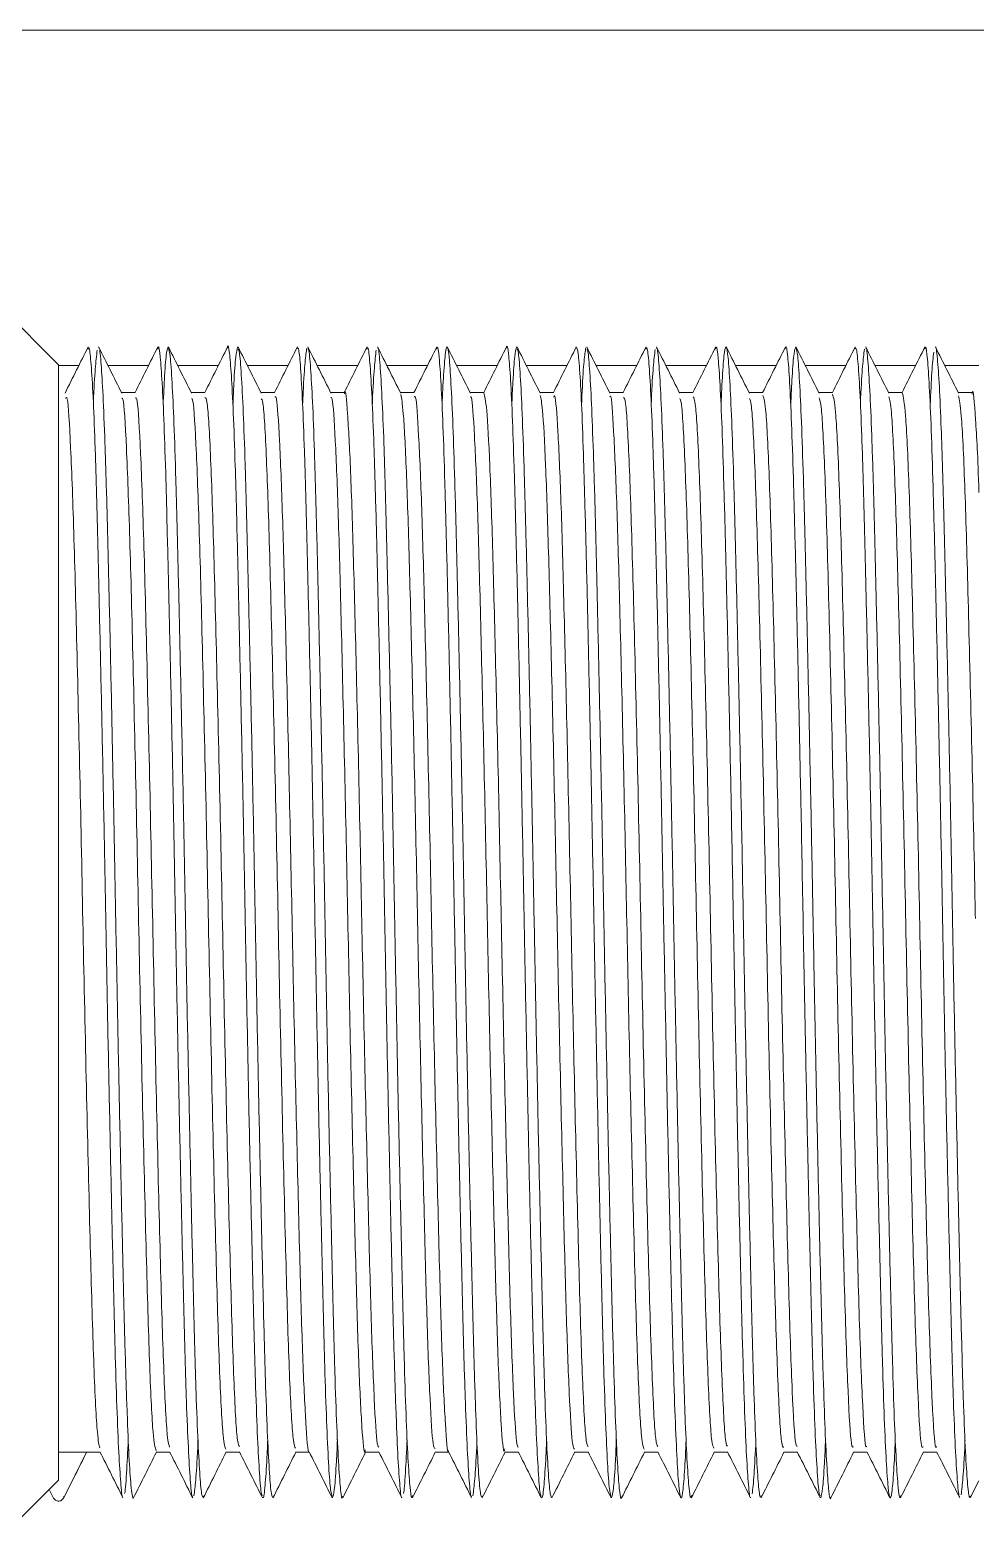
# Model space of a CAD drawing. Extents: x 14808 to 20058, y -13198 to -11680.
# Drawn here: x 18648.91 to 18657.38, y -12996.45 to -12982.95 of the extents above; entities that cross this region are included whole.
import ezdxf

# ---------------------------------------------------------------- set-up
doc = ezdxf.new("R2010")
doc.units = 0
doc.header["$LTSCALE"] = 7
doc.header["$MEASUREMENT"] = 0
doc.layers.get('0').update_dxf_attribs({"color": 2, "linetype": 'CONTINUOUS'})

msp = doc.modelspace()

# ---------------------------------------------------------------- linework, layer by layer
at = {"color": 7, "linetype": 'Continuous', "lineweight": 15}
for p, q in [((18645.661, -12982.95), (18683.161, -12982.95)), ((18649.161, -12985.95), (18648.661, -12985.45)), ((18649.161, -12985.95), (18649.161, -12995.95)), ((18649.849, -12986.2), (18649.726, -12986.2)), ((18650.474, -12986.2), (18650.351, -12986.2)), ((18651.099, -12986.2), (18650.976, -12986.2)), ((18651.724, -12986.2), (18651.601, -12986.2)), ((18652.349, -12986.2), (18652.226, -12986.2)), ((18652.974, -12986.2), (18652.851, -12986.2)), ((18653.599, -12986.2), (18653.476, -12986.2)), ((18654.224, -12986.2), (18654.101, -12986.2)), ((18654.849, -12986.2), (18654.726, -12986.2)), ((18655.474, -12986.2), (18655.351, -12986.2)), ((18656.099, -12986.2), (18655.976, -12986.2)), ((18656.724, -12986.2), (18656.601, -12986.2)), ((18657.349, -12986.2), (18657.226, -12986.2)), ((18649.161, -12995.7), (18649.411, -12995.7)), ((18649.411, -12995.7), (18649.206, -12996.111)), ((18649.411, -12995.7), (18649.534, -12995.7)), ((18650.036, -12995.7), (18650.159, -12995.7)), ((18650.661, -12995.7), (18650.784, -12995.7)), ((18651.286, -12995.7), (18651.409, -12995.7)), ((18651.911, -12995.7), (18652.034, -12995.7)), ((18652.536, -12995.7), (18652.659, -12995.7)), ((18653.161, -12995.7), (18653.284, -12995.7)), ((18653.786, -12995.7), (18653.909, -12995.7)), ((18654.411, -12995.7), (18654.534, -12995.7)), ((18655.036, -12995.7), (18655.159, -12995.7)), ((18655.661, -12995.7), (18655.784, -12995.7)), ((18656.286, -12995.7), (18656.409, -12995.7)), ((18656.911, -12995.7), (18657.034, -12995.7)), ((18648.661, -12996.45), (18649.078, -12996.033)), ((18649.078, -12996.033), (18649.161, -12995.95)), ((18649.117, -12996.111), (18649.078, -12996.033)), ((18657.333, -12996.109), (18657.41, -12995.956))]:
    msp.add_line(p, q, dxfattribs=at)
at = {"color": 8, "linetype": 'Continuous', "lineweight": 15}
for p, q in [((18649.161, -12985.957), (18649.344, -12985.957)), ((18649.604, -12985.957), (18649.969, -12985.957)), ((18650.229, -12985.957), (18650.594, -12985.957)), ((18650.854, -12985.957), (18651.219, -12985.957)), ((18651.479, -12985.957), (18651.844, -12985.957)), ((18652.104, -12985.957), (18652.469, -12985.957)), ((18652.729, -12985.957), (18653.094, -12985.957)), ((18653.354, -12985.957), (18653.719, -12985.957)), ((18653.979, -12985.957), (18654.344, -12985.957)), ((18654.604, -12985.957), (18654.969, -12985.957)), ((18655.229, -12985.957), (18655.594, -12985.957)), ((18655.854, -12985.957), (18656.219, -12985.957)), ((18656.479, -12985.957), (18656.844, -12985.957)), ((18657.104, -12985.957), (18657.411, -12985.957))]:
    msp.add_line(p, q, dxfattribs=at)
at = {"color": 7, "linetype": 'Continuous', "lineweight": 15}
for points, knots in [([(18650.363, -12996.092), (18650.361, -12996.093), (18650.355, -12996.099), (18650.342, -12995.962), (18650.325, -12995.683), (18650.307, -12995.256), (18650.291, -12994.713), (18650.275, -12994.057), (18650.258, -12993.319), (18650.24, -12992.508), (18650.223, -12991.659), (18650.207, -12990.782), (18650.191, -12989.918), (18650.174, -12989.076), (18650.156, -12988.294), (18650.139, -12987.581), (18650.124, -12986.97), (18650.107, -12986.467), (18650.09, -12986.092), (18650.072, -12985.863), (18650.06, -12985.769), (18650.052, -12985.801), (18650.05, -12985.809)], [0, 0, 0, 0, 0.015433, 0.068362, 0.122827, 0.175758, 0.230225, 0.283155, 0.337621, 0.390551, 0.445017, 0.497949, 0.552416, 0.605345, 0.65981, 0.712742, 0.76721, 0.82014, 0.874604, 0.927536, 0.982003, 1, 1, 1, 1]), ([(18650.988, -12996.089), (18650.985, -12996.087), (18650.977, -12996.08), (18650.963, -12995.909), (18650.945, -12995.591), (18650.928, -12995.137), (18650.912, -12994.562), (18650.896, -12993.889), (18650.878, -12993.126), (18650.861, -12992.309), (18650.844, -12991.445), (18650.829, -12990.576), (18650.812, -12989.709), (18650.794, -12988.885), (18650.777, -12988.112), (18650.761, -12987.427), (18650.745, -12986.835), (18650.728, -12986.367), (18650.71, -12986.02), (18650.693, -12985.832), (18650.682, -12985.761), (18650.676, -12985.797), (18650.675, -12985.8)], [0, 0, 0, 0, 0.027573, 0.082045, 0.134982, 0.189454, 0.242393, 0.296867, 0.349803, 0.404274, 0.457214, 0.511688, 0.564625, 0.619096, 0.672035, 0.726508, 0.779445, 0.833918, 0.886855, 0.941327, 0.994266, 1, 1, 1, 1]), ([(18652.599, -12986.313), (18652.603, -12986.216), (18652.614, -12985.997), (18652.63, -12985.822), (18652.646, -12985.766), (18652.662, -12985.86), (18652.679, -12986.1), (18652.696, -12986.474), (18652.713, -12986.98), (18652.729, -12987.594), (18652.746, -12988.308), (18652.763, -12989.091), (18652.781, -12989.934), (18652.797, -12990.799), (18652.813, -12991.675), (18652.83, -12992.523), (18652.847, -12993.334), (18652.865, -12994.07), (18652.881, -12994.724), (18652.897, -12995.265), (18652.914, -12995.689), (18652.931, -12995.97), (18652.947, -12996.114), (18652.956, -12996.098), (18652.96, -12996.091)], [0, 0, 0, 0, 0.037109, 0.084271, 0.130105, 0.177268, 0.2231, 0.270261, 0.316096, 0.363261, 0.409092, 0.456252, 0.502088, 0.549252, 0.595084, 0.642245, 0.688078, 0.73524, 0.781074, 0.828237, 0.874069, 0.92123, 0.967065, 1, 1, 1, 1]), ([(18653.488, -12996.088), (18653.485, -12996.087), (18653.477, -12996.082), (18653.463, -12995.916), (18653.446, -12995.606), (18653.429, -12995.153), (18653.413, -12994.586), (18653.396, -12993.911), (18653.379, -12993.157), (18653.362, -12992.334), (18653.345, -12991.48), (18653.329, -12990.602), (18653.312, -12989.742), (18653.295, -12988.909), (18653.278, -12988.141), (18653.261, -12987.446), (18653.245, -12986.856), (18653.228, -12986.379), (18653.211, -12986.031), (18653.194, -12985.835), (18653.182, -12985.762), (18653.176, -12985.797), (18653.175, -12985.801)], [0, 0, 0, 0, 0.026476, 0.079411, 0.133882, 0.186821, 0.241296, 0.294232, 0.348704, 0.401642, 0.456114, 0.509053, 0.563526, 0.616463, 0.670934, 0.723873, 0.778348, 0.831283, 0.885754, 0.938693, 0.993168, 1, 1, 1, 1]), ([(18655.099, -12986.313), (18655.103, -12986.211), (18655.114, -12985.991), (18655.13, -12985.817), (18655.146, -12985.766), (18655.163, -12985.867), (18655.18, -12986.109), (18655.197, -12986.492), (18655.214, -12986.997), (18655.23, -12987.62), (18655.247, -12988.331), (18655.264, -12989.123), (18655.279, -12989.844), (18655.291, -12990.464), (18655.302, -12991.081), (18655.316, -12991.828), (18655.333, -12992.67), (18655.351, -12993.47), (18655.367, -12994.192), (18655.383, -12994.828), (18655.4, -12995.349), (18655.417, -12995.75), (18655.434, -12996.005), (18655.449, -12996.123), (18655.457, -12996.097), (18655.46, -12996.088)], [0, 0, 0, 0, 0.039473, 0.085301, 0.132458, 0.178282, 0.225434, 0.271261, 0.318417, 0.364242, 0.411396, 0.457221, 0.504375, 0.530821, 0.557514, 0.603337, 0.650488, 0.696315, 0.74347, 0.789296, 0.83645, 0.882275, 0.929429, 0.975256, 1, 1, 1, 1]), ([(18655.988, -12996.092), (18655.984, -12996.084), (18655.975, -12996.064), (18655.96, -12995.866), (18655.942, -12995.523), (18655.925, -12995.049), (18655.909, -12994.455), (18655.893, -12993.767), (18655.876, -12992.993), (18655.856, -12992.055), (18655.836, -12990.999), (18655.817, -12989.952), (18655.798, -12989.052), (18655.781, -12988.272), (18655.764, -12987.562), (18655.748, -12986.953), (18655.731, -12986.454), (18655.714, -12986.083), (18655.697, -12985.859), (18655.684, -12985.768), (18655.677, -12985.801), (18655.675, -12985.808)], [0, 0, 0, 0, 0.036547, 0.091021, 0.14396, 0.198434, 0.251374, 0.305849, 0.35879, 0.413266, 0.488069, 0.553928, 0.606866, 0.661339, 0.71428, 0.768756, 0.821694, 0.876167, 0.929107, 0.983583, 1, 1, 1, 1]), ([(18657.022, -12985.793), (18657.022, -12985.793), (18657.027, -12985.779), (18657.038, -12985.885), (18657.056, -12986.119), (18657.073, -12986.511), (18657.09, -12987.02), (18657.105, -12987.647), (18657.122, -12988.361), (18657.14, -12989.156), (18657.157, -12989.994), (18657.173, -12990.868), (18657.189, -12991.735), (18657.207, -12992.589), (18657.224, -12993.388), (18657.241, -12994.125), (18657.257, -12994.766), (18657.273, -12995.303), (18657.29, -12995.714), (18657.308, -12995.986), (18657.322, -12996.119), (18657.331, -12996.098), (18657.335, -12996.09)], [0, 0, 0, 0, 0.000085, 0.053017, 0.107485, 0.160421, 0.214893, 0.267827, 0.322297, 0.375231, 0.429701, 0.482637, 0.537109, 0.590042, 0.64451, 0.697448, 0.751921, 0.804853, 0.859321, 0.912257, 0.966729, 1, 1, 1, 1]), ([(18649.427, -12985.791), (18649.392, -12985.859), (18649.323, -12985.997), (18649.254, -12986.135), (18649.22, -12986.204)], [0, 0, 0, 0, 0.5000126, 1, 1, 1, 1]), ([(18649.738, -12996.105), (18649.738, -12996.105), (18649.732, -12996.118), (18649.721, -12996.009), (18649.704, -12995.765), (18649.686, -12995.371), (18649.67, -12994.852), (18649.654, -12994.226), (18649.637, -12993.502), (18649.62, -12992.711), (18649.602, -12991.863), (18649.586, -12990.997), (18649.57, -12990.122), (18649.553, -12989.278), (18649.535, -12988.474), (18649.518, -12987.748), (18649.503, -12987.106), (18649.486, -12986.578), (18649.469, -12986.169), (18649.451, -12985.906), (18649.437, -12985.78), (18649.429, -12985.803), (18649.425, -12985.811)], [0, 0, 0, 0, 0.001667, 0.056139, 0.109073, 0.163542, 0.216478, 0.27095, 0.323884, 0.378353, 0.431289, 0.485761, 0.538695, 0.593164, 0.646099, 0.700569, 0.753505, 0.807976, 0.86091, 0.915379, 0.968316, 1, 1, 1, 1]), ([(18649.473, -12986.307), (18649.474, -12986.303), (18649.479, -12986.154), (18649.491, -12985.967), (18649.502, -12985.87), (18649.508, -12985.82)], [0, 0, 0, 0, 0.0126136, 0.4992507, 1, 1, 1, 1]), ([(18649.728, -12986.204), (18649.693, -12986.135), (18649.624, -12985.997), (18649.555, -12985.859), (18649.521, -12985.791)], [0, 0, 0, 0, 0.499987, 1, 1, 1, 1]), ([(18649.522, -12985.801), (18649.523, -12985.799), (18649.529, -12985.788), (18649.541, -12985.906), (18649.558, -12986.164), (18649.575, -12986.569), (18649.592, -12987.099), (18649.608, -12987.733), (18649.625, -12988.465), (18649.642, -12989.261), (18649.659, -12990.112), (18649.675, -12990.979), (18649.692, -12991.853), (18649.709, -12992.694), (18649.726, -12993.493), (18649.743, -12994.212), (18649.759, -12994.845), (18649.776, -12995.363), (18649.793, -12995.758), (18649.808, -12995.985), (18649.821, -12996.087), (18649.829, -12996.122), (18649.833, -12996.103), (18649.835, -12996.098)], [0, 0, 0, 0, 0.006392, 0.060859, 0.113791, 0.168257, 0.221191, 0.275661, 0.328591, 0.383056, 0.435991, 0.490461, 0.543391, 0.597855, 0.650788, 0.705257, 0.758189, 0.812656, 0.865588, 0.920054, 0.953539, 0.9874, 1, 1, 1, 1]), ([(18650.052, -12985.791), (18650.017, -12985.859), (18649.949, -12985.996), (18649.881, -12986.132), (18649.847, -12986.2)], [0, 0, 0, 0, 0.504754, 1, 1, 1, 1]), ([(18650.099, -12986.314), (18650.103, -12986.22), (18650.113, -12986.004), (18650.129, -12985.82), (18650.14, -12985.8), (18650.145, -12985.79)], [0, 0, 0, 0, 0.279412, 0.634556, 1, 1, 1, 1]), ([(18650.353, -12986.204), (18650.318, -12986.135), (18650.249, -12985.997), (18650.18, -12985.859), (18650.146, -12985.791)], [0, 0, 0, 0, 0.4999874, 1, 1, 1, 1]), ([(18650.147, -12985.8), (18650.152, -12985.818), (18650.162, -12985.855), (18650.179, -12986.09), (18650.196, -12986.46), (18650.213, -12986.958), (18650.229, -12987.573), (18650.245, -12988.279), (18650.263, -12989.067), (18650.28, -12989.901), (18650.297, -12990.772), (18650.312, -12991.641), (18650.33, -12992.498), (18650.347, -12993.303), (18650.364, -12994.049), (18650.38, -12994.7), (18650.396, -12995.25), (18650.414, -12995.675), (18650.431, -12995.964), (18650.446, -12996.113), (18650.456, -12996.099), (18650.46, -12996.093)], [0, 0, 0, 0, 0.047121, 0.101591, 0.154529, 0.209003, 0.26194, 0.316412, 0.369349, 0.42382, 0.476759, 0.531233, 0.584169, 0.638639, 0.691579, 0.746055, 0.798989, 0.853459, 0.906397, 0.960871, 1, 1, 1, 1]), ([(18650.677, -12985.791), (18650.642, -12985.859), (18650.574, -12985.996), (18650.506, -12986.132), (18650.472, -12986.2)], [0, 0, 0, 0, 0.5047111, 1, 1, 1, 1]), ([(18650.724, -12986.313), (18650.727, -12986.247), (18650.735, -12986.048), (18650.75, -12985.857), (18650.761, -12985.813), (18650.766, -12985.791)], [0, 0, 0, 0, 0.202228, 0.606806, 1, 1, 1, 1]), ([(18650.978, -12986.204), (18650.943, -12986.135), (18650.874, -12985.997), (18650.805, -12985.859), (18650.771, -12985.791)], [0, 0, 0, 0, 0.499987, 1, 1, 1, 1]), ([(18650.772, -12985.81), (18650.776, -12985.816), (18650.784, -12985.832), (18650.8, -12986.023), (18650.817, -12986.356), (18650.834, -12986.829), (18650.85, -12987.413), (18650.866, -12988.103), (18650.884, -12988.868), (18650.901, -12989.699), (18650.918, -12990.557), (18650.934, -12991.435), (18650.95, -12992.291), (18650.968, -12993.117), (18650.985, -12993.874), (18651.001, -12994.554), (18651.017, -12995.126), (18651.035, -12995.585), (18651.052, -12995.906), (18651.069, -12996.098), (18651.079, -12996.103), (18651.084, -12996.105)], [0, 0, 0, 0, 0.034926, 0.087864, 0.142337, 0.195279, 0.249757, 0.302694, 0.357166, 0.410108, 0.464584, 0.517523, 0.571998, 0.624937, 0.679411, 0.732352, 0.786829, 0.839767, 0.89424, 0.947182, 1, 1, 1, 1]), ([(18651.302, -12985.791), (18651.267, -12985.859), (18651.199, -12985.996), (18651.131, -12986.132), (18651.097, -12986.2)], [0, 0, 0, 0, 0.504725, 1, 1, 1, 1]), ([(18651.613, -12996.093), (18651.609, -12996.082), (18651.599, -12996.057), (18651.583, -12995.844), (18651.566, -12995.494), (18651.549, -12995.007), (18651.533, -12994.41), (18651.517, -12993.709), (18651.499, -12992.937), (18651.482, -12992.1), (18651.465, -12991.239), (18651.449, -12990.361), (18651.433, -12989.509), (18651.415, -12988.689), (18651.398, -12987.941), (18651.382, -12987.272), (18651.366, -12986.713), (18651.348, -12986.269), (18651.331, -12985.965), (18651.315, -12985.794), (18651.305, -12985.8), (18651.3, -12985.802)], [0, 0, 0, 0, 0.041284, 0.094221, 0.148693, 0.201634, 0.25611, 0.309047, 0.36352, 0.41646, 0.470934, 0.523873, 0.578347, 0.631285, 0.685758, 0.738698, 0.793174, 0.846111, 0.900584, 0.953524, 1, 1, 1, 1]), ([(18651.349, -12986.307), (18651.351, -12986.269), (18651.358, -12986.094), (18651.371, -12985.903), (18651.382, -12985.834), (18651.387, -12985.8)], [0, 0, 0, 0, 0.119623, 0.55352, 1, 1, 1, 1]), ([(18651.603, -12986.204), (18651.568, -12986.135), (18651.499, -12985.997), (18651.43, -12985.859), (18651.396, -12985.791)], [0, 0, 0, 0, 0.499987, 1, 1, 1, 1]), ([(18651.397, -12985.81), (18651.399, -12985.81), (18651.407, -12985.81), (18651.42, -12985.963), (18651.438, -12986.263), (18651.455, -12986.703), (18651.471, -12987.264), (18651.487, -12987.926), (18651.504, -12988.68), (18651.522, -12989.491), (18651.539, -12990.351), (18651.555, -12991.221), (18651.571, -12992.09), (18651.588, -12992.92), (18651.606, -12993.7), (18651.622, -12994.396), (18651.638, -12995.001), (18651.655, -12995.484), (18651.673, -12995.846), (18651.69, -12996.053), (18651.702, -12996.135), (18651.708, -12996.1), (18651.71, -12996.094)], [0, 0, 0, 0, 0.021157, 0.075628, 0.128563, 0.183033, 0.23597, 0.290443, 0.343377, 0.397846, 0.450785, 0.505258, 0.558192, 0.61266, 0.665598, 0.720071, 0.773006, 0.827476, 0.880411, 0.934881, 0.987818, 1, 1, 1, 1]), ([(18651.927, -12985.791), (18651.892, -12985.859), (18651.824, -12985.996), (18651.756, -12986.132), (18651.722, -12986.2)], [0, 0, 0, 0, 0.504727, 1, 1, 1, 1]), ([(18652.238, -12996.106), (18652.238, -12996.106), (18652.233, -12996.12), (18652.221, -12996.013), (18652.204, -12995.778), (18652.187, -12995.385), (18652.17, -12994.875), (18652.154, -12994.247), (18652.137, -12993.532), (18652.12, -12992.736), (18652.103, -12991.897), (18652.087, -12991.024), (18652.071, -12990.156), (18652.053, -12989.303), (18652.036, -12988.505), (18652.019, -12987.769), (18652.003, -12987.129), (18651.986, -12986.593), (18651.969, -12986.183), (18651.952, -12985.912), (18651.937, -12985.781), (18651.929, -12985.802), (18651.925, -12985.81)], [0, 0, 0, 0, 0.0005744, 0.0535085, 0.1079776, 0.1609132, 0.215384, 0.2683192, 0.3227897, 0.3757243, 0.4301938, 0.4831303, 0.5376021, 0.5905358, 0.6450043, 0.6979413, 0.7524136, 0.8053477, 0.8598168, 0.9127525, 0.9672233, 1, 1, 1, 1]), ([(18651.973, -12986.307), (18651.974, -12986.301), (18651.98, -12986.146), (18651.992, -12985.959), (18652.003, -12985.865), (18652.008, -12985.818)], [0, 0, 0, 0, 0.02184, 0.517892, 1, 1, 1, 1]), ([(18652.228, -12986.204), (18652.193, -12986.135), (18652.124, -12985.997), (18652.055, -12985.859), (18652.021, -12985.791)], [0, 0, 0, 0, 0.499987, 1, 1, 1, 1]), ([(18652.022, -12985.803), (18652.023, -12985.802), (18652.029, -12985.792), (18652.041, -12985.914), (18652.058, -12986.175), (18652.076, -12986.587), (18652.092, -12987.116), (18652.108, -12987.76), (18652.125, -12988.489), (18652.143, -12989.294), (18652.16, -12990.138), (18652.176, -12991.014), (18652.192, -12991.879), (18652.209, -12992.727), (18652.227, -12993.516), (18652.244, -12994.239), (18652.259, -12994.863), (18652.276, -12995.38), (18652.293, -12995.77), (18652.311, -12996.017), (18652.324, -12996.126), (18652.332, -12996.098), (18652.335, -12996.089)], [0, 0, 0, 0, 0.009016, 0.061949, 0.116416, 0.169353, 0.223825, 0.276759, 0.331228, 0.384162, 0.438631, 0.491567, 0.546038, 0.598972, 0.65344, 0.706377, 0.760849, 0.813782, 0.868249, 0.921186, 0.975659, 1, 1, 1, 1]), ([(18652.552, -12985.791), (18652.517, -12985.859), (18652.449, -12985.996), (18652.381, -12986.132), (18652.347, -12986.2)], [0, 0, 0, 0, 0.5047476, 1, 1, 1, 1]), ([(18652.863, -12996.094), (18652.862, -12996.095), (18652.855, -12996.103), (18652.842, -12995.971), (18652.825, -12995.694), (18652.808, -12995.275), (18652.791, -12994.731), (18652.775, -12994.085), (18652.758, -12993.343), (18652.741, -12992.54), (18652.724, -12991.685), (18652.708, -12990.817), (18652.691, -12989.944), (18652.674, -12989.108), (18652.657, -12988.317), (18652.64, -12987.608), (18652.624, -12986.987), (18652.607, -12986.484), (18652.59, -12986.102), (18652.573, -12985.87), (18652.56, -12985.771), (18652.552, -12985.802), (18652.55, -12985.811)], [0, 0, 0, 0, 0.01272, 0.06719, 0.120124, 0.174593, 0.227529, 0.282001, 0.334934, 0.389402, 0.442339, 0.49681, 0.549744, 0.604213, 0.657148, 0.711618, 0.764553, 0.819024, 0.871958, 0.926427, 0.979363, 1, 1, 1, 1]), ([(18652.853, -12986.204), (18652.818, -12986.135), (18652.749, -12985.997), (18652.68, -12985.859), (18652.646, -12985.791)], [0, 0, 0, 0, 0.499987, 1, 1, 1, 1]), ([(18653.177, -12985.791), (18653.142, -12985.859), (18653.074, -12985.996), (18653.006, -12986.132), (18652.972, -12986.2)], [0, 0, 0, 0, 0.5047037, 1, 1, 1, 1]), ([(18653.224, -12986.315), (18653.227, -12986.242), (18653.236, -12986.042), (18653.251, -12985.851), (18653.261, -12985.811), (18653.267, -12985.79)], [0, 0, 0, 0, 0.218168, 0.603496, 1, 1, 1, 1]), ([(18653.478, -12986.204), (18653.443, -12986.135), (18653.374, -12985.997), (18653.305, -12985.859), (18653.271, -12985.791)], [0, 0, 0, 0, 0.499987, 1, 1, 1, 1]), ([(18653.272, -12985.809), (18653.276, -12985.816), (18653.285, -12985.835), (18653.3, -12986.031), (18653.317, -12986.373), (18653.334, -12986.846), (18653.35, -12987.438), (18653.367, -12988.126), (18653.384, -12988.9), (18653.401, -12989.724), (18653.418, -12990.592), (18653.434, -12991.462), (18653.451, -12992.325), (18653.468, -12993.141), (18653.486, -12993.902), (18653.502, -12994.573), (18653.518, -12995.147), (18653.535, -12995.597), (18653.552, -12995.916), (18653.569, -12996.101), (18653.579, -12996.103), (18653.584, -12996.103)], [0, 0, 0, 0, 0.036014, 0.090487, 0.143426, 0.1979, 0.250839, 0.305314, 0.358252, 0.412725, 0.465666, 0.520143, 0.57308, 0.627552, 0.680494, 0.734971, 0.787908, 0.84238, 0.895319, 0.949793, 1, 1, 1, 1]), ([(18653.802, -12985.791), (18653.767, -12985.859), (18653.699, -12985.996), (18653.631, -12986.132), (18653.597, -12986.2)], [0, 0, 0, 0, 0.504722, 1, 1, 1, 1]), ([(18654.113, -12996.093), (18654.109, -12996.083), (18654.1, -12996.06), (18654.084, -12995.855), (18654.067, -12995.507), (18654.05, -12995.028), (18654.034, -12994.43), (18654.017, -12993.738), (18654, -12992.961), (18653.983, -12992.134), (18653.966, -12991.265), (18653.95, -12990.396), (18653.933, -12989.534), (18653.916, -12988.72), (18653.899, -12987.963), (18653.882, -12987.296), (18653.866, -12986.728), (18653.849, -12986.284), (18653.832, -12985.972), (18653.815, -12985.796), (18653.805, -12985.798), (18653.8, -12985.799)], [0, 0, 0, 0, 0.038646, 0.093119, 0.146058, 0.200532, 0.253472, 0.307947, 0.360885, 0.415358, 0.468298, 0.522774, 0.575712, 0.630184, 0.683124, 0.7376, 0.790537, 0.845011, 0.897949, 0.952424, 1, 1, 1, 1]), ([(18653.849, -12986.306), (18653.851, -12986.266), (18653.858, -12986.087), (18653.871, -12985.897), (18653.882, -12985.831), (18653.888, -12985.798)], [0, 0, 0, 0, 0.126892, 0.569673, 1, 1, 1, 1]), ([(18654.103, -12986.204), (18654.068, -12986.135), (18653.999, -12985.997), (18653.93, -12985.859), (18653.896, -12985.791)], [0, 0, 0, 0, 0.499987, 1, 1, 1, 1]), ([(18653.897, -12985.812), (18653.899, -12985.812), (18653.907, -12985.814), (18653.921, -12985.972), (18653.938, -12986.275), (18653.955, -12986.722), (18653.972, -12987.283), (18653.988, -12987.954), (18654.005, -12988.704), (18654.022, -12989.524), (18654.039, -12990.378), (18654.055, -12991.255), (18654.072, -12992.116), (18654.089, -12992.951), (18654.106, -12993.723), (18654.123, -12994.422), (18654.139, -12995.017), (18654.156, -12995.501), (18654.173, -12995.855), (18654.19, -12996.059), (18654.202, -12996.137), (18654.209, -12996.102), (18654.21, -12996.097)], [0, 0, 0, 0, 0.023845, 0.07678, 0.131249, 0.184189, 0.238664, 0.291598, 0.346066, 0.399004, 0.453476, 0.506413, 0.560885, 0.613821, 0.668292, 0.72123, 0.775704, 0.828639, 0.883108, 0.936048, 0.990523, 1, 1, 1, 1]), ([(18654.427, -12985.791), (18654.392, -12985.859), (18654.324, -12985.996), (18654.256, -12986.132), (18654.222, -12986.2)], [0, 0, 0, 0, 0.504726, 1, 1, 1, 1]), ([(18654.786, -12995.589), (18654.782, -12995.69), (18654.771, -12995.912), (18654.755, -12996.084), (18654.739, -12996.133), (18654.722, -12996.031), (18654.705, -12995.785), (18654.688, -12995.404), (18654.671, -12994.892), (18654.655, -12994.274), (18654.638, -12993.555), (18654.621, -12992.769), (18654.604, -12991.923), (18654.587, -12991.058), (18654.571, -12990.182), (18654.554, -12989.336), (18654.537, -12988.528), (18654.52, -12987.796), (18654.504, -12987.147), (18654.487, -12986.611), (18654.47, -12986.194), (18654.453, -12985.92), (18654.438, -12985.783), (18654.429, -12985.802), (18654.425, -12985.81)], [0, 0, 0, 0, 0.039507, 0.086663, 0.132491, 0.179648, 0.225474, 0.272629, 0.318458, 0.365616, 0.411442, 0.458597, 0.504425, 0.551582, 0.597409, 0.644565, 0.690392, 0.737548, 0.783376, 0.830533, 0.876359, 0.923514, 0.969343, 1, 1, 1, 1]), ([(18654.474, -12986.308), (18654.474, -12986.295), (18654.48, -12986.138), (18654.492, -12985.95), (18654.503, -12985.86), (18654.509, -12985.814)], [0, 0, 0, 0, 0.042105, 0.514207, 1, 1, 1, 1]), ([(18654.728, -12986.204), (18654.693, -12986.135), (18654.624, -12985.997), (18654.555, -12985.859), (18654.521, -12985.791)], [0, 0, 0, 0, 0.4999874, 1, 1, 1, 1]), ([(18654.522, -12985.804), (18654.523, -12985.803), (18654.529, -12985.794), (18654.542, -12985.92), (18654.559, -12986.188), (18654.576, -12986.602), (18654.593, -12987.14), (18654.609, -12987.781), (18654.626, -12988.519), (18654.643, -12989.319), (18654.66, -12990.172), (18654.676, -12991.04), (18654.693, -12991.913), (18654.71, -12992.751), (18654.727, -12993.546), (18654.744, -12994.259), (18654.76, -12994.885), (18654.777, -12995.394), (18654.794, -12995.783), (18654.811, -12996.022), (18654.825, -12996.127), (18654.832, -12996.098), (18654.835, -12996.088)], [0, 0, 0, 0, 0.010164, 0.064629, 0.117559, 0.172023, 0.224955, 0.279422, 0.332351, 0.386814, 0.439747, 0.494215, 0.547143, 0.601605, 0.654537, 0.709003, 0.761933, 0.816398, 0.869328, 0.923792, 0.976724, 1, 1, 1, 1]), ([(18655.052, -12985.791), (18655.017, -12985.859), (18654.949, -12985.996), (18654.881, -12986.132), (18654.847, -12986.2)], [0, 0, 0, 0, 0.50474, 1, 1, 1, 1]), ([(18655.363, -12996.103), (18655.363, -12996.104), (18655.357, -12996.116), (18655.345, -12996.004), (18655.328, -12995.755), (18655.311, -12995.358), (18655.294, -12994.835), (18655.278, -12994.206), (18655.261, -12993.479), (18655.244, -12992.687), (18655.227, -12991.838), (18655.21, -12990.926), (18655.193, -12990.014), (18655.175, -12989.133), (18655.158, -12988.347), (18655.141, -12987.628), (18655.125, -12987.009), (18655.108, -12986.498), (18655.091, -12986.114), (18655.073, -12985.874), (18655.06, -12985.772), (18655.053, -12985.802), (18655.05, -12985.81)], [0, 0, 0, 0, 0.003246, 0.057717, 0.110652, 0.165121, 0.218059, 0.272531, 0.325466, 0.379935, 0.432872, 0.487343, 0.548649, 0.601584, 0.656053, 0.708991, 0.763463, 0.816398, 0.870867, 0.923804, 0.978276, 1, 1, 1, 1]), ([(18655.353, -12986.204), (18655.318, -12986.135), (18655.249, -12985.997), (18655.18, -12985.859), (18655.146, -12985.791)], [0, 0, 0, 0, 0.499987, 1, 1, 1, 1]), ([(18655.677, -12985.791), (18655.642, -12985.859), (18655.574, -12985.996), (18655.506, -12986.132), (18655.472, -12986.2)], [0, 0, 0, 0, 0.504758, 1, 1, 1, 1]), ([(18655.724, -12986.315), (18655.728, -12986.223), (18655.738, -12986.01), (18655.754, -12985.824), (18655.764, -12985.801), (18655.77, -12985.79)], [0, 0, 0, 0, 0.271234, 0.630408, 1, 1, 1, 1]), ([(18655.978, -12986.204), (18655.943, -12986.135), (18655.874, -12985.997), (18655.805, -12985.859), (18655.771, -12985.791)], [0, 0, 0, 0, 0.499987, 1, 1, 1, 1]), ([(18655.772, -12985.802), (18655.777, -12985.817), (18655.787, -12985.852), (18655.803, -12986.081), (18655.82, -12986.448), (18655.837, -12986.942), (18655.853, -12987.554), (18655.87, -12988.257), (18655.887, -12989.042), (18655.902, -12989.771), (18655.915, -12990.414), (18655.925, -12990.971), (18655.936, -12991.555), (18655.949, -12992.236), (18655.965, -12992.983), (18655.982, -12993.752), (18655.999, -12994.448), (18656.015, -12995.039), (18656.032, -12995.517), (18656.049, -12995.866), (18656.066, -12996.064), (18656.077, -12996.138), (18656.084, -12996.103), (18656.085, -12996.098)], [0, 0, 0, 0, 0.045509, 0.099973, 0.152906, 0.207374, 0.260305, 0.314772, 0.367703, 0.422168, 0.454964, 0.488113, 0.525311, 0.563028, 0.615961, 0.670429, 0.723363, 0.777832, 0.830761, 0.885226, 0.93816, 0.99263, 1, 1, 1, 1]), ([(18656.302, -12985.791), (18656.267, -12985.859), (18656.199, -12985.996), (18656.131, -12986.132), (18656.097, -12986.2)], [0, 0, 0, 0, 0.504717, 1, 1, 1, 1]), ([(18656.661, -12995.588), (18656.657, -12995.685), (18656.646, -12995.905), (18656.63, -12996.079), (18656.614, -12996.134), (18656.598, -12996.038), (18656.58, -12995.797), (18656.563, -12995.421), (18656.546, -12994.914), (18656.531, -12994.3), (18656.514, -12993.584), (18656.496, -12992.801), (18656.479, -12991.957), (18656.463, -12991.093), (18656.447, -12990.217), (18656.43, -12989.369), (18656.412, -12988.559), (18656.395, -12987.823), (18656.379, -12987.17), (18656.363, -12986.63), (18656.346, -12986.207), (18656.328, -12985.928), (18656.313, -12985.785), (18656.304, -12985.802), (18656.3, -12985.809)], [0, 0, 0, 0, 0.037573, 0.084734, 0.130568, 0.17773, 0.223562, 0.270722, 0.316556, 0.36372, 0.409551, 0.456712, 0.502545, 0.549708, 0.59554, 0.642701, 0.688533, 0.735695, 0.781528, 0.828691, 0.874522, 0.921683, 0.967517, 1, 1, 1, 1]), ([(18656.349, -12986.308), (18656.349, -12986.29), (18656.356, -12986.13), (18656.368, -12985.94), (18656.379, -12985.854), (18656.385, -12985.811)], [0, 0, 0, 0, 0.058027, 0.522282, 1, 1, 1, 1]), ([(18656.603, -12986.204), (18656.568, -12986.135), (18656.499, -12985.997), (18656.43, -12985.859), (18656.396, -12985.791)], [0, 0, 0, 0, 0.499987, 1, 1, 1, 1]), ([(18656.397, -12985.806), (18656.398, -12985.804), (18656.405, -12985.797), (18656.417, -12985.927), (18656.435, -12986.202), (18656.452, -12986.621), (18656.469, -12987.163), (18656.484, -12987.809), (18656.502, -12988.55), (18656.519, -12989.352), (18656.536, -12990.207), (18656.552, -12991.075), (18656.568, -12991.947), (18656.586, -12992.784), (18656.603, -12993.576), (18656.62, -12994.286), (18656.636, -12994.908), (18656.652, -12995.412), (18656.67, -12995.795), (18656.687, -12996.029), (18656.7, -12996.129), (18656.707, -12996.098), (18656.71, -12996.089)], [0, 0, 0, 0, 0.012251, 0.06672, 0.119654, 0.174122, 0.227058, 0.281529, 0.334462, 0.388929, 0.441866, 0.496338, 0.54927, 0.603736, 0.656672, 0.711142, 0.764076, 0.818546, 0.871479, 0.925947, 0.978883, 1, 1, 1, 1]), ([(18656.927, -12985.791), (18656.892, -12985.859), (18656.824, -12985.996), (18656.756, -12986.132), (18656.722, -12986.2)], [0, 0, 0, 0, 0.504726, 1, 1, 1, 1]), ([(18657.238, -12996.096), (18657.237, -12996.098), (18657.231, -12996.108), (18657.219, -12995.984), (18657.201, -12995.722), (18657.184, -12995.308), (18657.168, -12994.778), (18657.152, -12994.133), (18657.135, -12993.404), (18657.117, -12992.598), (18657.1, -12991.754), (18657.084, -12990.878), (18657.068, -12990.012), (18657.05, -12989.166), (18657.033, -12988.377), (18657.016, -12987.655), (18657, -12987.032), (18656.984, -12986.515), (18656.966, -12986.127), (18656.949, -12985.881), (18656.936, -12985.773), (18656.928, -12985.802), (18656.925, -12985.811)], [0, 0, 0, 0, 0.009542, 0.062475, 0.116943, 0.169878, 0.224348, 0.277281, 0.33175, 0.384684, 0.439153, 0.492088, 0.546559, 0.599492, 0.653959, 0.706895, 0.761367, 0.8143, 0.868768, 0.921703, 0.976173, 1, 1, 1, 1]), ([(18656.974, -12986.312), (18656.979, -12986.205), (18656.989, -12985.979), (18657, -12985.885), (18657.006, -12985.836)], [0, 0, 0, 0, 0.474688, 1, 1, 1, 1]), ([(18657.228, -12986.204), (18657.193, -12986.135), (18657.124, -12985.997), (18657.055, -12985.859), (18657.021, -12985.791)], [0, 0, 0, 0, 0.499987, 1, 1, 1, 1]), ([(18651.724, -12986.21), (18651.724, -12986.207), (18651.734, -12986.152), (18651.752, -12986.36), (18651.779, -12986.851), (18651.805, -12987.67), (18651.831, -12988.709), (18651.859, -12989.911), (18651.884, -12991.185), (18651.911, -12992.444), (18651.939, -12993.595), (18651.964, -12994.563), (18651.991, -12995.26), (18652.014, -12995.644), (18652.028, -12995.652), (18652.032, -12995.655)], [0, 0, 0, 0, 0.005767, 0.091552, 0.178584, 0.263846, 0.349785, 0.436793, 0.521938, 0.608021, 0.694996, 0.780043, 0.86626, 0.953192, 1, 1, 1, 1]), ([(18657.349, -12986.214), (18657.349, -12986.209), (18657.36, -12986.14), (18657.38, -12986.433), (18657.401, -12986.762), (18657.411, -12987.096), (18657.411, -12987.096)], [0, 0, 0, 0, 0.033995, 0.514426, 0.999989, 1, 1, 1, 1]), ([(18649.224, -12986.252), (18649.229, -12986.243), (18649.244, -12986.219), (18649.27, -12986.645), (18649.3, -12987.459), (18649.329, -12988.604), (18649.36, -12989.951), (18649.388, -12991.394), (18649.419, -12992.793), (18649.45, -12994.031), (18649.478, -12994.982), (18649.507, -12995.574), (18649.525, -12995.635), (18649.532, -12995.662)], [0, 0, 0, 0, 0.051433, 0.149135, 0.245827, 0.342009, 0.439844, 0.53553, 0.632839, 0.730152, 0.825835, 0.923669, 1, 1, 1, 1]), ([(18649.728, -12986.254), (18649.731, -12986.249), (18649.745, -12986.232), (18649.77, -12986.648), (18649.8, -12987.458), (18649.829, -12988.605), (18649.86, -12989.951), (18649.888, -12991.394), (18649.919, -12992.793), (18649.95, -12994.03), (18649.978, -12994.983), (18650.008, -12995.595), (18650.027, -12995.656), (18650.036, -12995.686)], [0, 0, 0, 0, 0.0384215, 0.1361478, 0.2328638, 0.3290683, 0.4269279, 0.5226373, 0.6199693, 0.717307, 0.813013, 0.9108712, 1, 1, 1, 1]), ([(18649.849, -12986.249), (18649.855, -12986.245), (18649.87, -12986.234), (18649.897, -12986.693), (18649.927, -12987.535), (18649.956, -12988.7), (18649.987, -12990.059), (18650.016, -12991.502), (18650.046, -12992.893), (18650.077, -12994.114), (18650.105, -12995.039), (18650.134, -12995.594), (18650.15, -12995.636), (18650.157, -12995.654)], [0, 0, 0, 0, 0.058755, 0.156534, 0.252974, 0.349396, 0.447179, 0.542781, 0.640241, 0.737376, 0.833179, 0.931038, 1, 1, 1, 1]), ([(18650.353, -12986.256), (18650.357, -12986.254), (18650.371, -12986.249), (18650.397, -12986.696), (18650.427, -12987.534), (18650.456, -12988.7), (18650.487, -12990.059), (18650.516, -12991.502), (18650.546, -12992.893), (18650.577, -12994.114), (18650.605, -12995.041), (18650.635, -12995.613), (18650.653, -12995.655), (18650.661, -12995.674)], [0, 0, 0, 0, 0.045773, 0.143569, 0.240027, 0.336467, 0.434268, 0.529887, 0.627366, 0.724518, 0.820338, 0.918216, 1, 1, 1, 1]), ([(18650.474, -12986.245), (18650.48, -12986.246), (18650.497, -12986.25), (18650.525, -12986.743), (18650.554, -12987.613), (18650.583, -12988.796), (18650.615, -12990.166), (18650.643, -12991.611), (18650.674, -12992.992), (18650.704, -12994.196), (18650.732, -12995.094), (18650.76, -12995.613), (18650.776, -12995.638), (18650.782, -12995.648)], [0, 0, 0, 0, 0.066095, 0.163933, 0.260135, 0.356816, 0.45453, 0.550095, 0.647692, 0.744632, 0.840602, 0.93847, 1, 1, 1, 1]), ([(18650.978, -12986.255), (18650.983, -12986.258), (18650.998, -12986.266), (18651.025, -12986.746), (18651.054, -12987.613), (18651.083, -12988.797), (18651.115, -12990.166), (18651.143, -12991.611), (18651.174, -12992.993), (18651.204, -12994.196), (18651.232, -12995.096), (18651.262, -12995.631), (18651.279, -12995.654), (18651.286, -12995.664)], [0, 0, 0, 0, 0.053155, 0.150997, 0.247203, 0.343888, 0.441605, 0.537175, 0.634776, 0.731719, 0.827693, 0.925564, 1, 1, 1, 1]), ([(18651.099, -12986.239), (18651.104, -12986.236), (18651.118, -12986.226), (18651.142, -12986.588), (18651.169, -12987.261), (18651.194, -12988.207), (18651.221, -12989.344), (18651.248, -12990.597), (18651.273, -12991.873), (18651.301, -12993.086), (18651.328, -12994.143), (18651.353, -12994.986), (18651.381, -12995.503), (18651.399, -12995.734), (18651.407, -12995.695), (18651.407, -12995.695)], [0, 0, 0, 0, 0.051839, 0.138701, 0.225133, 0.310085, 0.397007, 0.483321, 0.568339, 0.65531, 0.741496, 0.826601, 0.913612, 0.999659, 1, 1, 1, 1]), ([(18651.603, -12986.245), (18651.607, -12986.243), (18651.619, -12986.239), (18651.642, -12986.591), (18651.669, -12987.26), (18651.694, -12988.208), (18651.721, -12989.344), (18651.748, -12990.597), (18651.773, -12991.873), (18651.801, -12993.086), (18651.828, -12994.144), (18651.853, -12994.984), (18651.881, -12995.509), (18651.9, -12995.737), (18651.91, -12995.685), (18651.911, -12995.678)], [0, 0, 0, 0, 0.038808, 0.125657, 0.212078, 0.297017, 0.383926, 0.470228, 0.555234, 0.642193, 0.728367, 0.813459, 0.900458, 0.986493, 1, 1, 1, 1]), ([(18652.228, -12986.216), (18652.236, -12986.254), (18652.252, -12986.333), (18652.279, -12986.862), (18652.305, -12987.667), (18652.331, -12988.71), (18652.359, -12989.911), (18652.384, -12991.185), (18652.411, -12992.444), (18652.439, -12993.595), (18652.464, -12994.562), (18652.491, -12995.263), (18652.516, -12995.658), (18652.53, -12995.664), (18652.536, -12995.666)], [0, 0, 0, 0, 0.078925, 0.165925, 0.251157, 0.337066, 0.424043, 0.509158, 0.59521, 0.682155, 0.767171, 0.853358, 0.940258, 1, 1, 1, 1]), ([(18652.349, -12986.241), (18652.353, -12986.234), (18652.366, -12986.214), (18652.389, -12986.548), (18652.417, -12987.195), (18652.442, -12988.123), (18652.469, -12989.247), (18652.496, -12990.494), (18652.521, -12991.772), (18652.549, -12992.993), (18652.576, -12994.066), (18652.601, -12994.928), (18652.629, -12995.474), (18652.647, -12995.722), (18652.657, -12995.686), (18652.657, -12995.683)], [0, 0, 0, 0, 0.0449069, 0.1316691, 0.2182522, 0.3031443, 0.3899807, 0.4764593, 0.5613907, 0.6482912, 0.7346552, 0.8196456, 0.9065999, 0.9928395, 1, 1, 1, 1]), ([(18652.853, -12986.242), (18652.856, -12986.239), (18652.868, -12986.225), (18652.889, -12986.551), (18652.917, -12987.194), (18652.942, -12988.124), (18652.969, -12989.247), (18652.996, -12990.494), (18653.021, -12991.772), (18653.049, -12992.993), (18653.076, -12994.066), (18653.101, -12994.926), (18653.129, -12995.479), (18653.149, -12995.727), (18653.159, -12995.679), (18653.161, -12995.67)], [0, 0, 0, 0, 0.031888, 0.118638, 0.205208, 0.290087, 0.376911, 0.463376, 0.548295, 0.635183, 0.721534, 0.806511, 0.893453, 0.97968, 1, 1, 1, 1]), ([(18652.974, -12986.202), (18652.982, -12986.233), (18652.999, -12986.295), (18653.027, -12986.808), (18653.053, -12987.592), (18653.079, -12988.619), (18653.107, -12989.81), (18653.132, -12991.082), (18653.159, -12992.345), (18653.187, -12993.508), (18653.212, -12994.493), (18653.239, -12995.215), (18653.263, -12995.628), (18653.277, -12995.65), (18653.282, -12995.658)], [0, 0, 0, 0, 0.0845865, 0.1716218, 0.257071, 0.3427824, 0.4298095, 0.5151141, 0.6009827, 0.6879911, 0.7731705, 0.8591869, 0.9461663, 1, 1, 1, 1]), ([(18653.478, -12986.226), (18653.485, -12986.254), (18653.501, -12986.315), (18653.527, -12986.81), (18653.553, -12987.592), (18653.579, -12988.619), (18653.607, -12989.81), (18653.632, -12991.082), (18653.659, -12992.345), (18653.687, -12993.508), (18653.712, -12994.493), (18653.739, -12995.217), (18653.764, -12995.644), (18653.78, -12995.664), (18653.786, -12995.672)], [0, 0, 0, 0, 0.071889, 0.158907, 0.24434, 0.330036, 0.417046, 0.502335, 0.588187, 0.675179, 0.760342, 0.846342, 0.933305, 1, 1, 1, 1]), ([(18653.599, -12986.241), (18653.602, -12986.231), (18653.615, -12986.202), (18653.637, -12986.509), (18653.665, -12987.131), (18653.69, -12988.041), (18653.717, -12989.151), (18653.744, -12990.391), (18653.769, -12991.67), (18653.798, -12992.948), (18653.827, -12994.123), (18653.855, -12995.045), (18653.884, -12995.596), (18653.9, -12995.636), (18653.907, -12995.653)], [0, 0, 0, 0, 0.037987, 0.124618, 0.211321, 0.296181, 0.3829, 0.469512, 0.554384, 0.641182, 0.738257, 0.834035, 0.931855, 1, 1, 1, 1]), ([(18654.103, -12986.238), (18654.105, -12986.233), (18654.116, -12986.211), (18654.137, -12986.513), (18654.164, -12987.13), (18654.19, -12988.041), (18654.217, -12989.151), (18654.244, -12990.391), (18654.269, -12991.67), (18654.298, -12992.948), (18654.327, -12994.122), (18654.355, -12995.047), (18654.385, -12995.615), (18654.403, -12995.655), (18654.411, -12995.672)], [0, 0, 0, 0, 0.0249656, 0.1116123, 0.1983307, 0.2832062, 0.3699414, 0.4565693, 0.5414566, 0.6282702, 0.7253629, 0.8211579, 0.9189959, 1, 1, 1, 1]), ([(18654.224, -12986.244), (18654.23, -12986.246), (18654.247, -12986.252), (18654.275, -12986.749), (18654.304, -12987.621), (18654.334, -12988.806), (18654.365, -12990.177), (18654.393, -12991.622), (18654.424, -12993.002), (18654.454, -12994.205), (18654.483, -12995.1), (18654.51, -12995.615), (18654.526, -12995.639), (18654.532, -12995.648)], [0, 0, 0, 0, 0.0668425, 0.1646864, 0.2608668, 0.3575741, 0.4552805, 0.5508456, 0.6484561, 0.7453754, 0.8413661, 0.939234, 1, 1, 1, 1]), ([(18654.728, -12986.255), (18654.733, -12986.259), (18654.748, -12986.268), (18654.775, -12986.751), (18654.804, -12987.621), (18654.834, -12988.806), (18654.865, -12990.177), (18654.893, -12991.622), (18654.924, -12993.003), (18654.954, -12994.204), (18654.983, -12995.102), (18655.012, -12995.633), (18655.029, -12995.654), (18655.036, -12995.663)], [0, 0, 0, 0, 0.053915, 0.15176, 0.247941, 0.344649, 0.442356, 0.537921, 0.635533, 0.732453, 0.828444, 0.926312, 1, 1, 1, 1]), ([(18654.849, -12986.237), (18654.856, -12986.246), (18654.873, -12986.269), (18654.902, -12986.802), (18654.931, -12987.702), (18654.961, -12988.904), (18654.992, -12990.285), (18655.02, -12991.73), (18655.051, -12993.1), (18655.081, -12994.285), (18655.11, -12995.152), (18655.137, -12995.633), (18655.152, -12995.642), (18655.157, -12995.645)], [0, 0, 0, 0, 0.074191, 0.172067, 0.268053, 0.364994, 0.462604, 0.558178, 0.655898, 0.752597, 0.8488, 0.946649, 1, 1, 1, 1]), ([(18655.353, -12986.252), (18655.359, -12986.262), (18655.375, -12986.287), (18655.402, -12986.804), (18655.431, -12987.701), (18655.461, -12988.904), (18655.492, -12990.285), (18655.52, -12991.73), (18655.551, -12993.1), (18655.581, -12994.284), (18655.61, -12995.155), (18655.638, -12995.649), (18655.655, -12995.654), (18655.661, -12995.656)], [0, 0, 0, 0, 0.061241, 0.159112, 0.255093, 0.352029, 0.449634, 0.545203, 0.642918, 0.739612, 0.83581, 0.933653, 1, 1, 1, 1]), ([(18655.474, -12986.227), (18655.482, -12986.245), (18655.5, -12986.286), (18655.53, -12986.857), (18655.558, -12987.783), (18655.588, -12989.003), (18655.619, -12990.394), (18655.647, -12991.838), (18655.679, -12993.197), (18655.708, -12994.363), (18655.737, -12995.202), (18655.763, -12995.65), (18655.778, -12995.646), (18655.782, -12995.644)], [0, 0, 0, 0, 0.081534, 0.179409, 0.275232, 0.372376, 0.469857, 0.565472, 0.663269, 0.759715, 0.856162, 0.953958, 1, 1, 1, 1]), ([(18655.978, -12986.246), (18655.985, -12986.264), (18656.001, -12986.306), (18656.03, -12986.859), (18656.058, -12987.783), (18656.088, -12989.003), (18656.119, -12990.394), (18656.147, -12991.838), (18656.179, -12993.197), (18656.208, -12994.362), (18656.237, -12995.205), (18656.265, -12995.665), (18656.28, -12995.655), (18656.286, -12995.651)], [0, 0, 0, 0, 0.06867, 0.166534, 0.262346, 0.359478, 0.456948, 0.552552, 0.650338, 0.746773, 0.843208, 0.940994, 1, 1, 1, 1]), ([(18656.099, -12986.215), (18656.108, -12986.244), (18656.126, -12986.304), (18656.157, -12986.914), (18656.185, -12987.867), (18656.216, -12989.103), (18656.246, -12990.503), (18656.275, -12991.945), (18656.306, -12993.292), (18656.335, -12994.44), (18656.365, -12995.25), (18656.39, -12995.667), (18656.403, -12995.651), (18656.407, -12995.646)], [0, 0, 0, 0, 0.08888, 0.186738, 0.282447, 0.379779, 0.477116, 0.572821, 0.670679, 0.76689, 0.863597, 0.961326, 1, 1, 1, 1]), ([(18656.603, -12986.238), (18656.61, -12986.265), (18656.628, -12986.325), (18656.657, -12986.916), (18656.685, -12987.866), (18656.716, -12989.103), (18656.746, -12990.503), (18656.775, -12991.945), (18656.806, -12993.292), (18656.835, -12994.439), (18656.865, -12995.253), (18656.891, -12995.68), (18656.906, -12995.657), (18656.911, -12995.648)], [0, 0, 0, 0, 0.076102, 0.173935, 0.269619, 0.366925, 0.464237, 0.559917, 0.657749, 0.753935, 0.850617, 0.948321, 1, 1, 1, 1]), ([(18656.724, -12986.201), (18656.733, -12986.241), (18656.753, -12986.324), (18656.784, -12986.974), (18656.812, -12987.952), (18656.843, -12989.204), (18656.874, -12990.612), (18656.902, -12992.052), (18656.933, -12993.387), (18656.962, -12994.515), (18656.992, -12995.295), (18657.016, -12995.683), (18657.029, -12995.657), (18657.032, -12995.65)], [0, 0, 0, 0, 0.096216, 0.194033, 0.289668, 0.387162, 0.484331, 0.580166, 0.67806, 0.774075, 0.87102, 0.968655, 1, 1, 1, 1]), ([(18657.228, -12986.228), (18657.236, -12986.265), (18657.254, -12986.346), (18657.284, -12986.976), (18657.312, -12987.952), (18657.343, -12989.203), (18657.366, -12990.246), (18657.377, -12990.817), (18657.379, -12990.914)], [0, 0, 0, 0, 0.170032, 0.369028, 0.563585, 0.761926, 0.959603, 1, 1, 1, 1]), ([(18649.786, -12995.591), (18649.781, -12995.696), (18649.77, -12995.915), (18649.759, -12996.059), (18649.753, -12996.071), (18649.753, -12996.071)], [0, 0, 0, 0, 0.475688, 0.998235, 1, 1, 1, 1]), ([(18650.411, -12995.592), (18650.41, -12995.614), (18650.404, -12995.78), (18650.391, -12995.969), (18650.38, -12996.051), (18650.375, -12996.092)], [0, 0, 0, 0, 0.0700718, 0.541668, 1, 1, 1, 1]), ([(18651.036, -12995.589), (18651.034, -12995.643), (18651.026, -12995.83), (18651.012, -12996.003), (18651.001, -12996.119), (18650.995, -12996.104), (18650.994, -12996.103)], [0, 0, 0, 0, 0.158533, 0.557044, 0.967113, 1, 1, 1, 1]), ([(18651.661, -12995.586), (18651.658, -12995.666), (18651.648, -12995.874), (18651.633, -12996.062), (18651.622, -12996.094), (18651.617, -12996.11)], [0, 0, 0, 0, 0.240175, 0.625511, 1, 1, 1, 1]), ([(18652.286, -12995.589), (18652.281, -12995.693), (18652.27, -12995.91), (18652.259, -12996.055), (18652.253, -12996.068), (18652.253, -12996.069)], [0, 0, 0, 0, 0.456077, 0.955184, 1, 1, 1, 1]), ([(18652.911, -12995.592), (18652.911, -12995.611), (18652.904, -12995.772), (18652.892, -12995.962), (18652.881, -12996.047), (18652.875, -12996.09)], [0, 0, 0, 0, 0.061773, 0.524182, 1, 1, 1, 1]), ([(18653.536, -12995.592), (18653.534, -12995.639), (18653.526, -12995.824), (18653.513, -12995.995), (18653.501, -12996.115), (18653.495, -12996.102), (18653.495, -12996.101)], [0, 0, 0, 0, 0.140536, 0.558675, 0.965051, 1, 1, 1, 1]), ([(18654.161, -12995.585), (18654.158, -12995.663), (18654.149, -12995.867), (18654.134, -12996.057), (18654.123, -12996.092), (18654.117, -12996.11)], [0, 0, 0, 0, 0.23365, 0.611348, 1, 1, 1, 1]), ([(18655.412, -12995.592), (18655.406, -12995.704), (18655.395, -12995.934), (18655.384, -12996.027), (18655.378, -12996.074)], [0, 0, 0, 0, 0.484825, 1, 1, 1, 1]), ([(18656.036, -12995.585), (18656.033, -12995.659), (18656.024, -12995.86), (18656.009, -12996.051), (18655.998, -12996.09), (18655.993, -12996.11)], [0, 0, 0, 0, 0.22122, 0.605044, 1, 1, 1, 1]), ([(18657.286, -12995.593), (18657.286, -12995.6), (18657.28, -12995.756), (18657.268, -12995.943), (18657.257, -12996.037), (18657.252, -12996.083)], [0, 0, 0, 0, 0.025879, 0.519886, 1, 1, 1, 1]), ([(18649.208, -12996.109), (18649.243, -12996.041), (18649.311, -12995.904), (18649.379, -12995.768), (18649.413, -12995.7)], [0, 0, 0, 0, 0.504731, 1, 1, 1, 1]), ([(18649.532, -12995.696), (18649.567, -12995.765), (18649.636, -12995.903), (18649.705, -12996.041), (18649.739, -12996.109)], [0, 0, 0, 0, 0.499987, 1, 1, 1, 1]), ([(18649.833, -12996.109), (18649.868, -12996.041), (18649.936, -12995.904), (18650.004, -12995.768), (18650.038, -12995.7)], [0, 0, 0, 0, 0.504725, 1, 1, 1, 1]), ([(18650.157, -12995.696), (18650.192, -12995.765), (18650.261, -12995.903), (18650.33, -12996.041), (18650.364, -12996.109)], [0, 0, 0, 0, 0.499987, 1, 1, 1, 1]), ([(18650.458, -12996.109), (18650.493, -12996.041), (18650.561, -12995.904), (18650.629, -12995.768), (18650.663, -12995.7)], [0, 0, 0, 0, 0.504717, 1, 1, 1, 1]), ([(18650.782, -12995.696), (18650.817, -12995.765), (18650.886, -12995.903), (18650.955, -12996.041), (18650.989, -12996.109)], [0, 0, 0, 0, 0.4999874, 1, 1, 1, 1]), ([(18651.083, -12996.109), (18651.118, -12996.041), (18651.186, -12995.904), (18651.254, -12995.768), (18651.288, -12995.7)], [0, 0, 0, 0, 0.5047009, 1, 1, 1, 1]), ([(18651.407, -12995.696), (18651.442, -12995.765), (18651.511, -12995.903), (18651.58, -12996.041), (18651.614, -12996.109)], [0, 0, 0, 0, 0.499987, 1, 1, 1, 1]), ([(18651.708, -12996.109), (18651.743, -12996.041), (18651.811, -12995.904), (18651.879, -12995.768), (18651.913, -12995.7)], [0, 0, 0, 0, 0.5047487, 1, 1, 1, 1]), ([(18652.032, -12995.696), (18652.067, -12995.765), (18652.136, -12995.903), (18652.205, -12996.041), (18652.239, -12996.109)], [0, 0, 0, 0, 0.499987, 1, 1, 1, 1]), ([(18652.333, -12996.109), (18652.368, -12996.041), (18652.436, -12995.904), (18652.504, -12995.768), (18652.538, -12995.7)], [0, 0, 0, 0, 0.504731, 1, 1, 1, 1]), ([(18652.657, -12995.696), (18652.692, -12995.765), (18652.761, -12995.903), (18652.83, -12996.041), (18652.864, -12996.109)], [0, 0, 0, 0, 0.4999873, 1, 1, 1, 1]), ([(18652.958, -12996.109), (18652.993, -12996.041), (18653.061, -12995.904), (18653.129, -12995.768), (18653.163, -12995.7)], [0, 0, 0, 0, 0.504726, 1, 1, 1, 1]), ([(18653.282, -12995.696), (18653.317, -12995.765), (18653.386, -12995.903), (18653.455, -12996.041), (18653.489, -12996.109)], [0, 0, 0, 0, 0.499987, 1, 1, 1, 1]), ([(18653.583, -12996.109), (18653.618, -12996.041), (18653.686, -12995.904), (18653.754, -12995.768), (18653.788, -12995.7)], [0, 0, 0, 0, 0.504722, 1, 1, 1, 1]), ([(18653.907, -12995.696), (18653.942, -12995.765), (18654.011, -12995.903), (18654.08, -12996.041), (18654.114, -12996.109)], [0, 0, 0, 0, 0.499987, 1, 1, 1, 1]), ([(18654.208, -12996.109), (18654.243, -12996.041), (18654.311, -12995.904), (18654.379, -12995.768), (18654.413, -12995.7)], [0, 0, 0, 0, 0.50471, 1, 1, 1, 1]), ([(18654.532, -12995.696), (18654.567, -12995.765), (18654.636, -12995.903), (18654.705, -12996.041), (18654.739, -12996.109)], [0, 0, 0, 0, 0.499987, 1, 1, 1, 1]), ([(18654.833, -12996.109), (18654.868, -12996.041), (18654.936, -12995.904), (18655.004, -12995.768), (18655.038, -12995.7)], [0, 0, 0, 0, 0.504756, 1, 1, 1, 1]), ([(18655.157, -12995.696), (18655.192, -12995.765), (18655.261, -12995.903), (18655.33, -12996.041), (18655.364, -12996.109)], [0, 0, 0, 0, 0.499987, 1, 1, 1, 1]), ([(18655.458, -12996.109), (18655.493, -12996.041), (18655.561, -12995.904), (18655.629, -12995.768), (18655.663, -12995.7)], [0, 0, 0, 0, 0.504741, 1, 1, 1, 1]), ([(18655.782, -12995.696), (18655.817, -12995.765), (18655.886, -12995.903), (18655.955, -12996.041), (18655.989, -12996.109)], [0, 0, 0, 0, 0.4999874, 1, 1, 1, 1]), ([(18656.083, -12996.109), (18656.118, -12996.041), (18656.186, -12995.904), (18656.254, -12995.768), (18656.288, -12995.7)], [0, 0, 0, 0, 0.504726, 1, 1, 1, 1]), ([(18656.407, -12995.696), (18656.442, -12995.765), (18656.511, -12995.903), (18656.58, -12996.041), (18656.614, -12996.109)], [0, 0, 0, 0, 0.499987, 1, 1, 1, 1]), ([(18656.708, -12996.109), (18656.743, -12996.041), (18656.811, -12995.904), (18656.879, -12995.768), (18656.913, -12995.7)], [0, 0, 0, 0, 0.504725, 1, 1, 1, 1]), ([(18657.032, -12995.696), (18657.067, -12995.765), (18657.136, -12995.903), (18657.205, -12996.041), (18657.239, -12996.109)], [0, 0, 0, 0, 0.499987, 1, 1, 1, 1]), ([(18649.117, -12996.111), (18649.12, -12996.115), (18649.126, -12996.125), (18649.14, -12996.134), (18649.156, -12996.139), (18649.173, -12996.138), (18649.189, -12996.131), (18649.2, -12996.121), (18649.204, -12996.113), (18649.206, -12996.111)], [0, 0, 0, 0, 0.152298, 0.304596, 0.456912, 0.609247, 0.761587, 0.913917, 1, 1, 1, 1]), ([(18649.206, -12996.111), (18649.206, -12996.111), (18649.207, -12996.111), (18649.208, -12996.103), (18649.21, -12996.095)], [0, 0, 0, 0, 0.000156, 1, 1, 1, 1])]:
    msp.add_open_spline(points, degree=3, knots=knots, dxfattribs=at)

doc.saveas('drawing.dxf')
